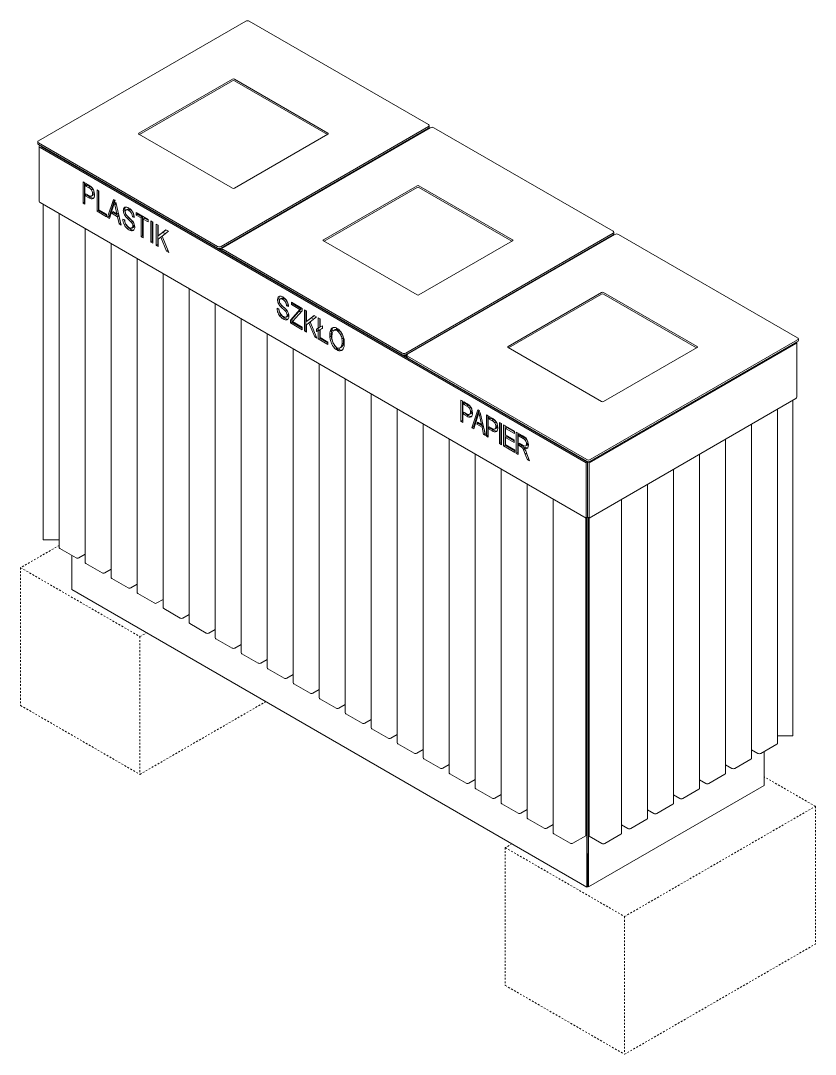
# Model space of a CAD drawing. Header units: inches. Extents: x 2 to 149, y 2 to 106.
# Drawn here: x 102.3 to 148.7, y 28.1 to 88.4 of the extents above; entities that cross this region are included whole.
import ezdxf

# ---------------------------------------------------------------- set-up
doc = ezdxf.new("R2010")
doc.units = ezdxf.units.IN
doc.linetypes.add('HIDDEN', pattern=[1.905, 1.27, -0.635])
doc.layers.add('ZANO_R', color=7, linetype='Continuous', lineweight=0)
doc.layers.add('ZANO_R_przerywana', color=250, linetype='HIDDEN', lineweight=0)

msp = doc.modelspace()

# ---------------------------------------------------------------- linework, layer by layer
at = {"layer": 'ZANO_R'}
for p, q in [((115.47196, 88.37746), (103.3729, 81.39282)), ((126.1345, 82.34104), (115.67797, 88.37746)), ((114.69802, 84.98961), (109.24147, 81.83961)), ((114.69802, 84.89316), (109.26932, 81.75924)), ((120.26592, 81.83961), (114.80937, 84.98961)), ((120.23807, 81.75924), (114.80937, 84.89316)), ((126.06975, 82.07219), (113.98739, 75.0972)), ((114.03544, 75.23747), (126.1345, 82.22211)), ((114.03544, 75.14102), (126.1345, 82.12566)), ((126.24585, 82.15782), (114.14679, 75.17318)), ((126.08364, 82.06418), (126.05581, 82.08024)), ((126.08364, 82.06418), (126.06975, 82.07219)), ((126.16716, 82.11239), (126.13922, 82.12852)), ((126.17716, 82.18513), (126.17716, 82.28157)), ((136.90839, 76.1214), (126.45187, 82.15782)), ((109.24147, 81.77532), (114.69802, 78.62532)), ((114.80937, 78.62532), (120.26592, 81.77532)), ((103.33023, 81.33336), (103.33023, 81.23691)), ((103.3729, 81.27389), (113.82942, 75.23747)), ((103.3729, 81.17745), (113.82942, 75.14102)), ((103.41292, 81.09184), (103.41292, 77.87703)), ((135.34031, 62.60971), (103.47519, 81.00505)), ((135.42383, 62.65792), (103.5587, 81.05327)), ((124.39911, 81.10775), (124.38517, 81.1158)), ((105.17718, 80.13585), (105.16253, 80.1274)), ((106.0864, 78.93904), (105.97497, 79.00408)), ((105.97497, 79.00408), (105.97497, 77.76558)), ((106.05849, 78.95533), (106.05849, 77.8138)), ((106.0864, 78.68648), (106.05849, 78.70259)), ((106.0864, 77.70126), (106.0864, 78.93904)), ((106.37589, 78.77007), (106.14903, 78.90103)), ((106.14903, 78.90103), (106.14972, 78.75844)), ((106.14972, 78.75844), (106.23323, 78.80666)), ((106.14972, 78.75844), (106.31753, 78.66157)), ((106.23301, 78.85255), (106.23323, 78.80666)), ((106.23323, 78.80666), (106.40105, 78.70978)), ((106.31753, 78.66157), (106.40105, 78.70978)), ((106.46513, 78.54317), (106.54864, 78.59139)), ((106.63353, 78.37063), (106.61664, 78.38038)), ((106.90819, 78.46534), (106.79676, 78.52967)), ((106.79676, 78.52967), (106.79676, 77.29117)), ((106.88028, 78.48145), (106.88028, 77.33939)), ((106.90819, 77.3716), (106.90819, 78.46534)), ((125.47191, 78.76997), (120.01537, 75.61997)), ((125.47191, 78.67352), (120.04322, 75.5396)), ((131.03982, 75.61997), (125.58327, 78.76997)), ((131.01197, 75.5396), (125.58327, 78.67352)), ((103.47519, 77.79025), (135.34031, 59.3949)), ((105.97497, 77.76558), (106.05849, 77.8138)), ((106.05849, 77.8138), (106.0864, 77.79769)), ((106.3197, 78.20995), (106.14904, 78.30847)), ((106.14904, 78.30847), (106.14904, 78.16371)), ((106.14904, 78.16371), (106.23256, 78.21193)), ((106.14904, 78.16371), (106.31274, 78.06921)), ((106.23256, 78.26026), (106.23256, 78.21193)), ((106.23256, 78.21193), (106.39626, 78.11742)), ((106.31274, 78.06921), (106.39626, 78.11742)), ((106.47492, 78.17243), (106.55843, 78.22064)), ((106.50822, 78.00387), (106.59174, 78.05208)), ((106.53212, 78.31678), (106.61564, 78.36499)), ((106.90819, 78.21207), (106.88028, 78.22818)), ((107.75217, 77.97813), (107.40961, 76.93738)), ((107.80902, 77.94531), (107.49313, 76.9856)), ((107.52561, 76.87042), (107.84486, 77.92462)), ((107.84486, 77.92462), (107.75217, 77.97813)), ((107.88637, 77.80815), (107.83992, 77.65478)), ((108.20355, 76.47905), (107.88637, 77.80815)), ((103.65504, 58.12044), (103.65504, 77.68642)), ((105.97497, 77.76558), (106.0864, 77.70126)), ((106.79676, 77.29117), (106.88028, 77.33939)), ((106.79676, 77.29117), (107.35391, 76.96954)), ((106.88028, 77.33939), (107.35391, 77.06597)), ((107.35391, 77.1143), (106.90819, 77.3716)), ((107.72364, 77.2708), (107.68632, 77.14758)), ((107.68632, 77.14758), (107.76984, 77.19579)), ((107.95718, 77.13598), (107.72364, 77.2708)), ((107.77957, 77.70903), (107.73896, 77.73247)), ((107.7823, 77.23693), (107.76984, 77.19579)), ((107.76984, 77.19579), (108.07447, 77.01994)), ((107.83992, 77.65478), (107.91292, 77.69692)), ((107.83992, 77.65478), (107.95718, 77.13598)), ((107.95718, 77.13598), (108.03593, 77.18144)), ((108.32891, 77.32199), (108.41242, 77.3702)), ((108.45144, 77.32117), (108.4128, 77.34348)), ((108.5715, 77.41287), (108.48799, 77.36465)), ((108.49812, 77.36955), (108.58164, 77.41777)), ((108.5715, 77.41287), (108.58164, 77.41777)), ((108.64383, 77.33471), (108.72734, 77.38292)), ((109.77749, 76.80893), (109.08106, 77.21098)), ((109.08106, 77.21098), (109.08106, 77.06622)), ((104.59176, 77.14567), (104.59176, 57.66001)), ((107.35391, 76.96954), (107.35391, 77.1143)), ((107.40961, 76.93738), (107.49313, 76.9856)), ((107.40961, 76.93738), (107.52561, 76.87042)), ((107.49313, 76.9856), (107.55047, 76.9525)), ((107.68632, 77.14758), (107.99396, 76.96998)), ((107.99396, 76.96998), (108.0752, 77.01688)), ((107.99396, 76.96998), (108.08776, 76.54589)), ((108.08776, 76.54589), (108.17128, 76.59411)), ((108.11037, 76.86948), (108.17128, 76.59411)), ((108.17128, 76.59411), (108.17686, 76.59089)), ((108.41248, 76.77663), (108.30105, 76.82488)), ((108.51175, 76.91629), (108.78252, 76.65952)), ((108.83208, 76.75657), (108.56732, 76.9988)), ((108.59527, 76.96451), (108.86604, 76.70773)), ((108.78252, 76.65952), (108.86604, 76.70773)), ((108.8582, 76.96969), (108.94172, 77.0179)), ((108.8582, 76.96969), (108.96963, 76.92145)), ((108.9565, 77.0296), (108.94169, 77.03815)), ((108.94172, 77.0179), (108.96029, 77.00986)), ((109.08106, 77.06622), (109.16457, 77.11443)), ((109.08106, 77.06622), (109.37356, 76.89736)), ((109.16457, 77.16276), (109.16457, 77.11443)), ((109.16457, 77.11443), (109.45708, 76.94557)), ((109.37356, 76.89736), (109.45708, 76.94557)), ((109.37356, 76.89736), (109.37356, 75.80362)), ((109.45708, 76.94557), (109.45708, 75.85183)), ((109.48499, 76.72451), (109.45708, 76.74063)), ((109.48499, 76.83303), (109.56851, 76.88125)), ((109.48499, 75.73929), (109.48499, 76.83303)), ((109.48499, 76.83303), (109.77749, 76.66417)), ((109.56851, 76.88125), (109.77749, 76.7606)), ((109.77749, 76.66417), (109.77749, 76.80893)), ((110.04214, 76.65615), (109.93071, 76.72048)), ((109.93071, 76.72048), (109.93071, 75.48198)), ((110.01423, 76.67227), (110.01423, 75.5302)), ((110.04214, 75.41766), (110.04214, 76.65615)), ((106.10901, 76.26977), (106.10901, 56.78412)), ((108.08776, 76.54589), (108.20355, 76.47905)), ((108.37663, 76.50781), (108.46015, 76.55602)), ((108.54947, 76.27848), (108.63299, 76.3267)), ((108.74459, 76.15899), (108.82811, 76.2072)), ((108.83514, 76.30888), (108.91865, 76.35709)), ((108.88605, 76.42584), (108.96957, 76.47405)), ((110.04214, 76.40288), (110.01423, 76.41899)), ((110.3625, 76.47121), (110.25107, 76.53554)), ((110.25107, 76.53554), (110.25107, 75.29704)), ((110.33459, 76.48733), (110.33459, 75.34526)), ((110.3625, 76.21794), (110.33459, 76.23405)), ((110.3625, 75.85423), (110.3625, 76.47121)), ((110.81736, 76.20863), (110.3625, 75.85423)), ((110.82979, 76.20145), (110.44602, 75.90244)), ((110.58884, 75.83816), (110.95926, 76.12671)), ((110.77251, 75.98124), (110.64307, 76.05597)), ((110.95926, 76.12671), (110.81736, 76.20863)), ((124.80933, 69.01783), (136.90839, 76.00247)), ((136.95106, 75.96549), (136.95106, 76.06193)), ((107.62627, 75.39388), (107.62627, 55.90822)), ((109.37356, 75.80362), (109.45708, 75.85183)), ((109.37356, 75.80362), (109.48499, 75.73929)), ((109.45708, 75.85183), (109.48499, 75.83572)), ((109.93071, 75.48198), (110.01423, 75.5302)), ((109.93071, 75.48198), (110.04214, 75.41766)), ((110.01423, 75.5302), (110.04214, 75.51409)), ((110.3625, 75.85423), (110.44602, 75.90244)), ((110.3625, 75.66197), (110.51397, 75.77985)), ((110.3625, 75.23272), (110.3625, 75.66197)), ((110.51397, 75.77985), (110.59378, 75.82592)), ((110.51397, 75.77985), (110.84739, 74.95279)), ((110.97536, 74.87892), (110.58884, 75.83816)), ((120.01537, 75.55568), (125.47192, 72.40568)), ((124.80933, 68.92138), (136.90839, 75.90602)), ((137.01975, 75.93818), (124.92069, 68.95354)), ((125.58327, 72.40568), (131.03982, 75.55568)), ((136.85754, 75.84454), (136.82971, 75.8606)), ((136.94106, 75.89275), (136.91312, 75.90888)), ((147.68229, 69.90176), (137.22576, 75.93818)), ((110.25107, 75.29704), (110.33459, 75.34526)), ((110.25107, 75.29704), (110.3625, 75.23272)), ((110.33459, 75.34526), (110.3625, 75.32915)), ((110.84739, 74.95279), (110.92706, 74.99879)), ((110.84739, 74.95279), (110.97536, 74.87892)), ((113.98739, 75.0972), (114.10413, 75.02981)), ((113.98739, 75.0972), (113.98739, 75.03291)), ((114.10413, 75.11372), (114.10413, 75.01727)), ((114.14679, 75.05425), (124.60332, 69.01783)), ((114.14679, 74.95781), (124.60332, 68.92138)), ((109.14352, 74.51799), (109.14352, 55.03233)), ((110.66077, 73.6421), (110.66077, 54.15644)), ((112.17803, 72.7662), (112.17803, 53.28055)), ((136.24581, 72.55033), (130.78927, 69.40033)), ((136.24581, 72.45388), (130.81712, 69.31996)), ((141.81372, 69.40033), (136.35717, 72.55033)), ((141.78587, 69.31996), (136.35717, 72.45388)), ((113.69528, 71.89031), (113.69528, 52.40465)), ((117.3696, 72.28805), (117.45312, 72.33627)), ((117.37298, 71.91913), (117.45233, 71.96493)), ((117.44878, 72.12711), (117.41197, 72.14836)), ((117.56786, 72.21789), (117.48435, 72.16967)), ((117.49624, 71.73601), (117.57976, 71.78422)), ((117.50652, 72.17816), (117.59003, 72.22638)), ((117.83008, 71.56214), (117.53669, 71.83325)), ((117.57976, 71.78422), (117.86852, 71.50845)), ((117.64182, 72.14028), (117.72534, 72.18849)), ((117.80183, 71.97849), (117.88534, 72.02671)), ((117.85619, 71.77526), (117.93971, 71.82347)), ((117.85619, 71.77526), (117.9677, 71.72697)), ((117.95586, 71.83439), (117.93891, 71.84417)), ((117.93971, 71.82347), (117.9595, 71.8149)), ((118.13477, 71.98438), (118.13477, 71.83962)), ((118.76156, 71.62254), (118.13477, 71.98438)), ((118.13477, 71.83962), (118.21829, 71.88783)), ((118.13477, 71.83962), (118.63033, 71.55354)), ((118.21829, 71.93616), (118.21829, 71.88783)), ((118.21829, 71.88783), (118.71384, 71.60176)), ((117.41047, 71.5822), (117.29904, 71.63044)), ((117.4635, 71.17207), (117.54702, 71.22028)), ((117.49624, 71.73601), (117.785, 71.46024)), ((117.785, 71.46024), (117.86852, 71.50845)), ((117.83684, 71.11281), (117.92036, 71.16102)), ((117.88405, 71.23141), (117.96757, 71.27962)), ((118.63033, 71.55354), (118.07905, 70.92884)), ((118.71384, 71.60176), (118.16257, 70.97705)), ((118.2068, 70.84906), (118.76156, 71.47778)), ((118.69812, 71.40588), (118.59403, 71.46598)), ((118.63033, 71.55354), (118.71384, 71.60176)), ((118.76156, 71.47778), (118.76156, 71.62254)), ((119.01228, 71.4778), (118.90085, 71.54213)), ((118.90085, 71.54213), (118.90085, 70.30363)), ((118.98437, 71.49392), (118.98437, 70.35185)), ((119.01228, 71.22453), (118.98437, 71.24064)), ((119.01228, 70.86082), (119.01228, 71.4778)), ((119.46714, 71.21522), (119.01228, 70.86082)), ((119.47957, 71.20804), (119.0958, 70.90903)), ((119.60904, 71.1333), (119.46714, 71.21522)), ((115.21254, 71.01442), (115.21254, 51.52876)), ((117.65771, 71.0052), (117.74123, 71.05341)), ((118.07905, 70.92884), (118.16257, 70.97705)), ((118.07905, 70.92884), (118.07905, 70.77805)), ((118.07905, 70.77805), (118.16257, 70.82626)), ((118.07905, 70.77805), (118.77549, 70.376)), ((118.16257, 70.97705), (118.16257, 70.82626)), ((118.16257, 70.82626), (118.77549, 70.47243)), ((118.77549, 70.52076), (118.2068, 70.84906)), ((119.01228, 70.86082), (119.0958, 70.90903)), ((119.01228, 70.66856), (119.16375, 70.78644)), ((119.01228, 70.23931), (119.01228, 70.66856)), ((119.16375, 70.78644), (119.24355, 70.83251)), ((119.16375, 70.78644), (119.49717, 69.95938)), ((119.23862, 70.84475), (119.60904, 71.1333)), ((119.62514, 69.88551), (119.23862, 70.84475)), ((119.42229, 70.98783), (119.29284, 71.06256)), ((119.82014, 71.01143), (119.70871, 71.07576)), ((119.70871, 71.07576), (119.70871, 70.4741)), ((119.79223, 71.02755), (119.79223, 70.52232)), ((119.82014, 70.75816), (119.79223, 70.77427)), ((119.82014, 70.5382), (119.82014, 71.01143)), ((119.9455, 70.61009), (119.82014, 70.5382)), ((119.9455, 70.45779), (119.9455, 70.61009)), ((116.72979, 70.13853), (116.72979, 50.65287)), ((118.77549, 70.376), (118.77549, 70.52076)), ((118.90085, 70.30363), (118.98437, 70.35185)), ((118.90085, 70.30363), (119.01228, 70.23931)), ((118.98437, 70.35185), (119.01228, 70.33574)), ((119.49717, 69.95938), (119.57684, 70.00538)), ((119.49717, 69.95938), (119.62514, 69.88551)), ((119.70871, 70.4741), (119.61121, 70.41805)), ((119.61121, 70.41805), (119.61121, 70.27241)), ((119.61121, 70.27241), (119.70871, 70.32181)), ((119.61121, 70.27241), (119.69473, 70.32063)), ((119.69473, 70.46606), (119.69473, 70.32063)), ((119.69473, 70.32063), (119.79223, 70.37002)), ((119.70871, 70.4741), (119.79223, 70.52232)), ((119.70871, 70.32181), (119.79223, 70.37002)), ((119.70871, 70.32181), (119.70871, 69.83726)), ((119.79223, 70.37002), (119.79223, 69.88548)), ((119.82014, 70.3859), (119.9455, 70.45779)), ((119.82014, 70.3859), (119.90366, 70.43412)), ((119.82014, 69.9177), (119.82014, 70.3859)), ((119.90366, 70.43412), (119.9455, 70.45811)), ((120.38268, 69.94349), (120.4662, 69.9917)), ((120.39695, 70.27146), (120.48047, 70.31968)), ((120.59061, 70.31337), (120.49324, 70.36959)), ((120.69959, 70.38137), (120.61607, 70.33316)), ((120.76797, 70.33353), (120.76797, 70.47896)), ((120.83757, 70.43878), (120.83757, 70.29335)), ((120.83757, 70.29335), (120.92109, 70.34157)), ((120.92109, 70.37171), (120.92109, 70.34157)), ((121.00257, 70.0938), (121.08609, 70.14201)), ((121.16186, 69.9836), (121.14615, 69.99267)), ((119.70871, 69.83726), (119.79223, 69.88548)), ((119.70871, 69.83726), (120.26586, 69.51563)), ((119.79223, 69.88548), (120.26586, 69.61206)), ((120.26586, 69.66039), (119.82014, 69.9177)), ((120.26586, 69.51563), (120.26586, 69.66039)), ((120.48589, 69.56679), (120.56941, 69.61501)), ((120.76797, 69.21168), (120.76797, 69.35761)), ((120.9889, 69.32053), (121.07242, 69.36875)), ((121.01278, 69.33812), (121.0963, 69.38633)), ((121.08567, 69.84592), (121.16919, 69.89414)), ((121.0985, 69.54888), (121.18202, 69.5971)), ((130.78927, 69.33604), (136.24581, 66.18605)), ((135.50735, 62.60971), (147.57857, 69.57827)), ((135.58323, 62.79819), (147.68229, 69.78283)), ((135.58323, 62.70174), (147.68229, 69.68638)), ((136.35717, 66.18605), (141.81372, 69.33604)), ((147.64084, 66.45025), (147.64084, 69.66245)), ((147.72496, 69.74585), (147.72496, 69.84229)), ((118.24705, 69.26263), (118.24705, 49.77698)), ((120.83757, 69.31743), (120.83757, 69.1715)), ((120.83757, 69.1715), (120.92109, 69.21972)), ((120.92109, 69.30198), (120.92109, 69.21972)), ((124.76288, 68.90335), (124.70876, 68.87211)), ((124.78356, 68.8647), (124.87803, 68.81017)), ((124.87803, 68.89408), (124.87803, 68.79763)), ((124.92069, 68.83461), (135.37722, 62.79819)), ((124.92069, 68.73817), (135.37722, 62.70175)), ((119.7643, 68.38674), (119.7643, 48.90108)), ((125.03969, 68.66948), (125.03969, 68.65256)), ((125.0397, 68.65256), (125.05435, 68.66101)), ((121.28155, 67.51085), (121.28155, 48.02519)), ((122.79881, 66.63496), (122.79881, 47.1493)), ((135.50735, 59.3949), (147.57857, 66.36347)), ((124.31606, 65.75906), (124.31606, 46.27341)), ((128.14774, 66.20402), (128.03631, 66.26834)), ((128.03631, 66.26834), (128.03631, 65.02984)), ((128.11983, 66.22013), (128.11983, 65.07806)), ((128.14774, 65.95074), (128.11983, 65.96685)), ((128.14774, 64.96552), (128.14774, 66.20402)), ((128.36668, 66.07762), (128.21038, 66.16786)), ((128.21038, 66.16786), (128.21038, 66.0231)), ((128.21038, 66.0231), (128.29389, 66.07131)), ((128.21038, 66.0231), (128.37887, 65.92583)), ((128.29389, 66.11964), (128.29389, 66.07131)), ((128.29389, 66.07131), (128.46239, 65.97404)), ((128.37887, 65.92583), (128.46239, 65.97404)), ((128.52702, 65.80662), (128.61054, 65.85484)), ((146.51072, 46.26135), (146.51072, 65.74701)), ((147.39872, 46.69642), (147.39872, 66.25964)), ((128.38104, 65.47421), (128.21038, 65.57273)), ((128.21038, 65.57273), (128.21038, 65.42797)), ((128.21038, 65.42797), (128.29389, 65.47619)), ((128.21038, 65.42797), (128.37408, 65.33347)), ((128.29389, 65.52452), (128.29389, 65.47619)), ((128.29389, 65.47619), (128.4576, 65.38168)), ((128.37408, 65.33347), (128.4576, 65.38168)), ((128.54837, 65.44195), (128.63189, 65.49016)), ((128.59346, 65.58104), (128.67697, 65.62925)), ((128.69719, 65.63355), (128.67725, 65.64506)), ((129.02098, 65.6999), (128.67842, 64.65916)), ((129.07783, 65.66708), (128.76194, 64.70737)), ((128.88801, 64.90811), (129.10738, 65.65002)), ((129.04341, 65.43368), (129.00777, 65.45425)), ((129.10738, 65.65002), (129.02098, 65.6999)), ((129.15209, 65.54289), (129.10758, 65.39235)), ((129.10758, 65.39235), (129.17827, 65.43316)), ((129.10758, 65.39235), (129.22599, 64.85775)), ((129.47236, 64.20083), (129.15209, 65.54289)), ((129.62697, 65.35007), (129.51554, 65.4144)), ((129.51554, 65.4144), (129.51554, 64.1759)), ((129.59906, 65.36619), (129.59906, 64.22412)), ((129.62697, 65.0968), (129.59906, 65.11291)), ((129.62697, 64.11158), (129.62697, 65.35007)), ((129.84591, 65.22368), (129.68961, 65.31391)), ((129.68961, 65.31391), (129.68961, 65.16915)), ((129.68961, 65.16915), (129.77313, 65.21737)), ((129.68961, 65.16915), (129.8581, 65.07189)), ((129.77313, 65.2657), (129.77313, 65.21737)), ((129.77313, 65.21737), (129.94162, 65.1201)), ((129.8581, 65.07189), (129.94162, 65.1201)), ((125.83332, 64.88317), (125.83332, 45.39752)), ((128.03631, 65.02984), (128.11983, 65.07806)), ((128.03631, 65.02984), (128.14774, 64.96552)), ((128.11983, 65.07806), (128.14774, 65.06195)), ((128.67842, 64.65916), (128.76194, 64.70737)), ((128.67842, 64.65916), (128.79442, 64.59219)), ((128.76194, 64.70737), (128.81882, 64.67454)), ((128.79442, 64.59219), (128.88801, 64.90811)), ((128.98982, 64.9941), (128.95325, 64.87044)), ((128.95325, 64.87044), (129.03677, 64.91866)), ((128.95325, 64.87044), (129.26278, 64.69176)), ((129.22599, 64.85775), (128.98982, 64.9941)), ((129.04898, 64.95994), (129.03677, 64.91866)), ((129.03677, 64.91866), (129.34328, 64.74171)), ((129.22599, 64.85775), (129.30474, 64.90321)), ((129.26278, 64.69176), (129.34401, 64.73866)), ((129.26278, 64.69176), (129.35658, 64.26767)), ((129.37919, 64.59125), (129.44009, 64.31588)), ((129.86027, 64.62027), (129.68961, 64.71879)), ((129.68961, 64.71879), (129.68961, 64.57403)), ((129.68961, 64.57403), (129.77313, 64.62224)), ((129.68961, 64.57403), (129.85331, 64.47953)), ((129.77313, 64.67058), (129.77313, 64.62224)), ((129.77313, 64.62224), (129.93683, 64.52774)), ((129.85331, 64.47953), (129.93683, 64.52774)), ((130.00625, 64.95268), (130.08977, 65.00089)), ((130.02761, 64.58801), (130.11112, 64.63622)), ((130.07269, 64.7271), (130.15621, 64.77531)), ((130.17642, 64.77961), (130.15648, 64.79112)), ((130.39444, 64.90702), (130.28301, 64.97135)), ((130.28301, 64.97135), (130.28301, 63.73285)), ((130.36653, 64.92313), (130.36653, 63.78106)), ((130.39444, 64.65374), (130.36653, 64.66986)), ((130.39444, 63.66852), (130.39444, 64.90702)), ((130.52119, 64.83385), (130.52119, 63.59535)), ((131.16191, 64.46397), (130.52119, 64.83385)), ((130.60471, 64.78563), (130.60471, 63.64357)), ((130.63262, 64.51625), (130.60471, 64.53236)), ((130.63262, 64.62476), (130.71614, 64.67298)), ((130.63262, 64.23874), (130.63262, 64.62476)), ((130.63262, 64.62476), (131.16191, 64.31921)), ((130.71614, 64.67298), (131.16191, 64.41564)), ((144.99347, 45.38546), (144.99347, 64.87112)), ((127.35057, 64.00728), (127.35057, 44.52162)), ((129.35658, 64.26767), (129.44009, 64.31588)), ((129.35658, 64.26767), (129.47236, 64.20083)), ((129.44009, 64.31588), (129.44567, 64.31267)), ((129.51554, 64.1759), (129.59906, 64.22412)), ((129.51554, 64.1759), (129.62697, 64.11158)), ((129.59906, 64.22412), (129.62697, 64.208)), ((131.13406, 63.94927), (130.63262, 64.23874)), ((130.63262, 64.09398), (130.71614, 64.14219)), ((130.63262, 63.67578), (130.63262, 64.09398)), ((130.63262, 64.09398), (131.13406, 63.80451)), ((130.71614, 64.14219), (131.13406, 63.90093)), ((131.13406, 63.80451), (131.13406, 63.94927)), ((131.16191, 64.31921), (131.16191, 64.46397)), ((131.37224, 64.34255), (131.26081, 64.40688)), ((131.26081, 64.40688), (131.26081, 63.16838)), ((131.34433, 64.35866), (131.34433, 63.21659)), ((131.37224, 64.08927), (131.34433, 64.10539)), ((131.37224, 63.10405), (131.37224, 64.34255)), ((131.65473, 64.17947), (131.43488, 64.30639)), ((131.43488, 64.30639), (131.43488, 64.16163)), ((131.43488, 64.16163), (131.51839, 64.20985)), ((131.43488, 64.16163), (131.66256, 64.03019)), ((131.51839, 64.25818), (131.51839, 64.20985)), ((131.51839, 64.20985), (131.74608, 64.0784)), ((131.66256, 64.03019), (131.74608, 64.0784)), ((131.78307, 63.93045), (131.86659, 63.97866)), ((143.47621, 44.50957), (143.47621, 63.99523)), ((130.28301, 63.73285), (130.36653, 63.78106)), ((130.28301, 63.73285), (130.39444, 63.66852)), ((130.36653, 63.78106), (130.39444, 63.76495)), ((130.52119, 63.59535), (130.60471, 63.64357)), ((130.52119, 63.59535), (131.17584, 63.21743)), ((130.60471, 63.64357), (131.17584, 63.31386)), ((131.17584, 63.36219), (130.63262, 63.67578)), ((131.17584, 63.21743), (131.17584, 63.36219)), ((131.66256, 63.62808), (131.43488, 63.75952)), ((131.43488, 63.75952), (131.43488, 63.61476)), ((131.43488, 63.61476), (131.51839, 63.66298)), ((131.43488, 63.61476), (131.51435, 63.56888)), ((131.51435, 63.56888), (131.59787, 63.61709)), ((131.51839, 63.71131), (131.51839, 63.66298)), ((131.51839, 63.66298), (131.59787, 63.61709)), ((131.68785, 63.38089), (131.7518, 63.41781)), ((131.68785, 63.38089), (131.79032, 63.12759)), ((131.72046, 63.45794), (131.80397, 63.50616)), ((131.81207, 63.59856), (131.89559, 63.64678)), ((131.85974, 63.71908), (131.94326, 63.76729)), ((131.85974, 63.71154), (131.94326, 63.75975)), ((131.85974, 63.71908), (131.85974, 63.71154)), ((131.94326, 63.76729), (131.94326, 63.75975)), ((131.96473, 63.74724), (131.94326, 63.75963)), ((128.86783, 63.13139), (128.86783, 43.64573)), ((131.26081, 63.16838), (131.34433, 63.21659)), ((131.26081, 63.16838), (131.37224, 63.10405)), ((131.34433, 63.21659), (131.37224, 63.20048)), ((131.79032, 63.12759), (131.87341, 63.17556)), ((131.79032, 63.12759), (131.91415, 62.79121)), ((132.03746, 62.72003), (131.8839, 63.1472)), ((131.91415, 62.79121), (131.99508, 62.83793)), ((131.91415, 62.79121), (132.03746, 62.72003)), ((141.95896, 43.63368), (141.95896, 63.11933)), ((130.38508, 62.2555), (130.38508, 42.76984)), ((135.34031, 62.60971), (135.42383, 62.65792)), ((135.34031, 59.3949), (135.34031, 62.60971)), ((135.42383, 62.65792), (135.45868, 62.67804)), ((135.42383, 59.44312), (135.42383, 62.65792)), ((135.50735, 62.60971), (135.42383, 62.65792)), ((135.50735, 62.60971), (135.50735, 59.3949)), ((140.4417, 42.75778), (140.4417, 62.24344)), ((131.90234, 61.3796), (131.90234, 41.89395)), ((138.92445, 41.88189), (138.92445, 61.36755)), ((133.41959, 60.50371), (133.41959, 41.01805)), ((137.40719, 41.006), (137.40719, 60.49166)), ((135.31943, 59.40695), (135.31943, 40.85734)), ((135.34031, 59.3949), (135.42383, 59.44312)), ((135.38207, 59.41901), (135.38207, 39.80482)), ((135.50735, 59.3949), (135.42383, 59.44312)), ((135.46081, 59.42176), (135.46081, 39.80482)), ((135.47951, 59.41097), (135.47951, 58.45921)), ((135.50735, 59.3949), (135.50735, 40.84529)), ((104.59176, 58.12044), (103.65504, 58.12044)), ((135.46081, 58.47001), (135.47951, 58.45921)), ((135.50735, 58.47528), (135.47951, 58.45921)), ((104.62635, 57.61179), (105.57289, 57.06537)), ((105.73993, 57.06537), (106.10901, 57.27843)), ((105.31538, 57.21403), (105.31538, 55.22712)), ((106.1436, 56.7359), (107.09015, 56.18947)), ((107.25719, 56.18947), (107.62626, 56.40254)), ((107.66086, 55.86001), (108.6074, 55.31358)), ((108.77444, 55.31358), (109.14352, 55.52664)), ((105.31538, 55.22712), (135.38207, 37.86999)), ((109.17811, 54.98412), (110.12466, 54.43769)), ((110.2917, 54.43769), (110.66077, 54.65075)), ((110.69537, 54.10822), (111.64191, 53.5618)), ((111.80895, 53.5618), (112.17803, 53.77486)), ((112.21262, 53.23233), (113.15917, 52.6859)), ((113.3262, 52.6859), (113.69528, 52.89897)), ((113.72988, 52.35644), (114.67642, 51.81001)), ((114.84346, 51.81001), (115.21254, 52.02308)), ((135.46081, 52.02753), (135.47951, 52.01674)), ((135.47951, 52.01674), (135.50735, 52.03281)), ((135.47951, 52.01674), (135.47951, 48.81479)), ((115.24713, 51.48055), (116.19368, 50.93412)), ((116.36071, 50.93412), (116.72979, 51.14718)), ((116.76439, 50.60466), (117.71093, 50.05823)), ((117.87797, 50.05823), (118.24705, 50.27129)), ((118.28164, 49.72876), (119.22818, 49.18233)), ((119.39522, 49.18233), (119.7643, 49.3954)), ((119.79889, 48.85287), (120.74544, 48.30644)), ((120.91248, 48.30644), (121.28155, 48.51951)), ((135.46081, 48.82559), (135.47951, 48.81479)), ((135.50735, 48.83087), (135.47951, 48.81479)), ((121.31615, 47.97698), (122.26269, 47.43055)), ((122.42973, 47.43055), (122.79881, 47.64361)), ((122.8334, 47.10109), (123.77995, 46.55466)), ((123.94698, 46.55466), (124.31606, 46.76772)), ((146.51072, 46.69642), (147.39872, 46.69642)), ((124.35066, 46.22519), (125.2972, 45.67877)), ((125.46424, 45.67877), (125.83332, 45.89183)), ((144.99346, 45.87978), (145.36254, 45.66671)), ((145.52958, 45.66671), (146.47612, 46.21314)), ((125.86791, 45.3493), (126.81446, 44.80287)), ((144.01233, 44.79082), (144.95887, 45.33725)), ((145.72446, 43.7923), (145.72446, 45.77921)), ((145.73838, 45.78725), (145.73838, 43.84855)), ((126.98149, 44.80287), (127.35057, 45.01594)), ((143.47621, 45.00388), (143.84529, 44.79082)), ((127.38517, 44.47341), (128.33171, 43.92698)), ((128.49875, 43.92698), (128.86783, 44.14005)), ((141.95896, 44.12799), (142.32803, 43.91493)), ((142.49507, 43.91493), (143.44162, 44.46136)), ((128.90242, 43.59752), (129.84897, 43.05109)), ((135.47951, 37.87802), (145.72446, 43.7923)), ((140.97782, 43.03903), (141.92436, 43.58546)), ((145.73838, 43.84855), (145.72446, 43.84052)), ((130.016, 43.05109), (130.38508, 43.26415)), ((140.4417, 43.2521), (140.81078, 43.03903)), ((130.41968, 42.72162), (131.36622, 42.1752)), ((131.53326, 42.1752), (131.90234, 42.38826)), ((135.46081, 42.38311), (135.47951, 42.37232)), ((135.47951, 42.37232), (135.50735, 42.38839)), ((135.47951, 42.37232), (135.47951, 37.87802)), ((138.92445, 42.37621), (139.29353, 42.16314)), ((139.46056, 42.16314), (140.40711, 42.70957)), ((131.93693, 41.84573), (132.88347, 41.2993)), ((137.94331, 41.28725), (138.88985, 41.83368)), ((133.05051, 41.2993), (133.41959, 41.51237)), ((137.40719, 41.50031), (137.77627, 41.28725)), ((133.45418, 40.96984), (134.40073, 40.42341)), ((134.56777, 40.42341), (135.31943, 40.85734)), ((135.50735, 40.84529), (136.25902, 40.41136)), ((136.42605, 40.41136), (137.3726, 40.95779)), ((135.46081, 39.80482), (135.38207, 39.80482)), ((135.38207, 37.86999), (135.38207, 39.80482)), ((135.43775, 37.90213), (135.43775, 39.80482)), ((135.38207, 37.86999), (135.43775, 37.90213)), ((135.47951, 37.87802), (135.43775, 37.90213))]:
    msp.add_line(p, q, dxfattribs=at)
at = {"layer": 'ZANO_R', "flags": 128}
for points in [[(123.93033, 80.85322), (123.95116, 80.8516), (123.95551, 80.85167)], [(123.9908, 80.87204), (123.98129, 80.87476), (123.97107, 80.87675)], [(124.02978, 80.89455), (124.0299, 80.89706), (124.0271, 80.90909)], [(114.33668, 74.83127), (114.33148, 74.84427), (114.32716, 74.85369)], [(117.56786, 72.21789), (117.57441, 72.22124), (117.59003, 72.22638)], [(117.88405, 71.23141), (117.88376, 71.20112), (117.8792, 71.17375), (117.8705, 71.15002), (117.85789, 71.13055), (117.84169, 71.11586), (117.82235, 71.10633), (117.80035, 71.10221), (117.7763, 71.10361)], [(117.86852, 71.50845), (117.88989, 71.48417), (117.89039, 71.48355)], [(121.0963, 69.38633), (121.07939, 69.37306), (121.07242, 69.36875)], [(135.50735, 52.06045), (135.47951, 52.05895), (135.46081, 52.05962)], [(135.50735, 42.41603), (135.47951, 42.41453), (135.46081, 42.4152)]]:
    msp.add_lwpolyline(points, dxfattribs=at)
at = {"layer": 'ZANO_R'}
for centre, radius, start, end in [((115.57496, 88.17866), 0.2239, 62.609648, 117.3907266), ((114.7537, 84.88214), 0.12103, 62.6103178, 117.390175), ((114.7537, 84.7857), 0.12103, 62.6103178, 117.390175), ((126.11193, 82.28157), 0.0636, 290.7849766, 69.2154981), ((126.10426, 82.1924), 0.07327, 294.376553, 354.3046543), ((126.34886, 81.95901), 0.22391, 62.6103141, 117.3895277), ((103.39546, 81.33336), 0.0636, 110.7822712, 249.2169293), ((109.25367, 81.80746), 0.03438, 110.782803, 249.2157181), ((120.25372, 81.80746), 0.03438, 290.7825543, 69.2159668), ((103.40313, 81.24418), 0.07326, 185.6943099, 245.6258015), ((103.50661, 81.09047), 0.09101, 144.6592469, 249.8049526), ((103.58003, 81.09858), 0.05008, 194.7476702, 244.7930762), ((106.09543, 78.23349), 0.48226, 39.9519506, 62.578798), ((106.11851, 78.33896), 0.5021, 44.3956309, 59.1622435), ((106.17895, 78.28171), 0.48226, 39.9519506, 62.578798), ((106.16612, 78.33158), 0.3663, 357.6832577, 35.2850509), ((106.03384, 78.27391), 0.60824, 18.3916687, 43.1939802), ((106.24964, 78.3798), 0.3663, 357.6832577, 35.2850509), ((105.9138, 78.25016), 0.7298, 0.7125079, 17.187269), ((114.7537, 78.73278), 0.12103, 242.6094565, 297.3910363), ((125.52759, 78.6625), 0.12103, 62.6103868, 117.3896132), ((125.52759, 78.56606), 0.12103, 62.6103868, 117.3896132), ((103.51931, 77.88764), 0.10693, 185.6950018, 245.6258535), ((106.53378, 78.40542), 0.40237, 236.6780964, 266.3586254), ((106.4509, 78.39374), 0.22581, 234.4798073, 274.1927503), ((106.6173, 78.45364), 0.40237, 236.6780964, 266.3586254), ((106.3912, 78.29005), 0.14343, 302.0941926, 10.7400129), ((106.49084, 78.13525), 0.13253, 277.5346881, 343.1348204), ((106.47115, 78.33874), 0.14686, 306.4677662, 10.297637), ((106.16669, 78.25193), 0.47692, 341.0182126, 0.8779897), ((108.54131, 77.34663), 0.21382, 127.0485299, 186.6173052), ((108.82305, 77.3225), 0.49414, 180.0595793, 203.3923585), ((108.66262, 77.38713), 0.25076, 144.9334759, 183.8695731), ((108.89948, 77.37004), 0.48706, 179.980447, 201.5681085), ((108.49482, 77.28384), 0.24754, 50.4963615, 109.428141), ((108.55112, 77.27092), 0.11197, 118.2503825, 188.3556461), ((109.26174, 77.30237), 0.82279, 183.3251733, 188.1783978), ((108.67468, 77.22522), 0.23083, 189.9518398, 210.2985226), ((108.53016, 77.18144), 0.19082, 53.4382364, 99.6653531), ((108.61368, 77.22966), 0.19082, 53.4382364, 99.6653531), ((108.42917, 76.96319), 0.42907, 0.8683657, 59.9820682), ((108.29121, 76.89635), 0.68193, 28.6738266, 58.0290699), ((108.51269, 77.0114), 0.42907, 0.8683657, 59.9820682), ((108.20996, 76.88167), 0.7607, 2.9972736, 26.7070484), ((109.15924, 76.86191), 0.85899, 182.4706742, 204.344889), ((108.9413, 77.36037), 0.61783, 202.2613571, 225.9529972), ((109.30575, 76.93057), 0.92484, 189.0349522, 203.8903421), ((108.98087, 76.80794), 0.56925, 183.1525405, 216.5773147), ((108.84355, 77.32319), 0.42606, 210.2171063, 229.5838348), ((108.98325, 77.3718), 0.56251, 218.9077151, 226.3909335), ((108.54789, 76.41579), 0.33831, 1.7021769, 46.0896238), ((108.37453, 76.32216), 0.63092, 19.848022, 43.5141661), ((108.61684, 76.45598), 0.35423, 31.6243278, 45.2914236), ((108.67326, 76.4728), 0.29631, 0.2420326, 26.2180882), ((109.09467, 76.86918), 0.80384, 206.7153825, 227.293836), ((109.17818, 76.9174), 0.80384, 206.7153825, 227.293836), ((108.937, 76.78545), 0.52069, 217.4669636, 239.0592912), ((108.99084, 76.78016), 0.6682, 228.658596, 248.3752317), ((109.07436, 76.82837), 0.6682, 228.658596, 248.3752317), ((108.79521, 76.5206), 0.2211, 235.2834891, 274.8866596), ((108.82445, 76.30322), 0.16486, 241.027907, 318.5353868), ((108.77292, 76.40732), 0.11464, 291.0231627, 9.2970172), ((108.91446, 76.39161), 0.20363, 244.9096812, 278.6061194), ((108.84893, 76.45701), 0.12184, 304.9067711, 8.0409414), ((108.72234, 76.35204), 0.27546, 325.0019857, 2.7549279), ((108.34467, 76.34078), 0.65327, 2.1494098, 17.4218893), ((136.88583, 76.06193), 0.0636, 290.7833182, 69.216357), ((136.87816, 75.97276), 0.07326, 294.3744366, 354.3052781), ((120.02757, 75.58783), 0.03438, 110.7839791, 249.2160209), ((131.02762, 75.58782), 0.03438, 290.7847348, 69.2152652), ((136.8166, 75.76527), 0.08887, 62.8315987, 88.7901397), ((137.12276, 75.73938), 0.2239, 62.6096175, 117.3903575), ((113.93243, 75.43627), 0.22391, 242.6100612, 297.3896724), ((113.93243, 75.33983), 0.22391, 242.6100612, 297.3896724), ((114.17703, 75.02454), 0.07326, 185.6943099, 245.6258015), ((114.16936, 75.11372), 0.0636, 110.784771, 249.2160284), ((125.52759, 72.51315), 0.12103, 242.6099769, 297.3900231), ((136.30149, 72.44287), 0.12103, 62.6098228, 117.3903004), ((136.30149, 72.34642), 0.12103, 62.6098228, 117.3903004), ((117.89755, 72.14263), 0.57019, 179.6117972, 203.0780228), ((117.57974, 72.14828), 0.25238, 146.3713475, 180.4050834), ((117.48368, 72.1928), 0.14862, 69.1014133, 140.1372361), ((118.00879, 72.21404), 0.70087, 204.883666, 223.0042037), ((117.96359, 72.1893), 0.55273, 179.4386501, 199.2702072), ((117.66326, 72.1965), 0.25238, 146.3713475, 180.4050834), ((117.54053, 72.07982), 0.10406, 109.0762535, 190.8614373), ((117.72374, 72.05256), 0.28551, 178.4644318, 204.2890624), ((117.76262, 72.07279), 0.32928, 204.7136466, 226.675162), ((117.51555, 71.94988), 0.22847, 56.4481194, 92.2658134), ((117.36798, 71.80488), 0.55312, 49.4091392, 72.2403955), ((118.05757, 72.23352), 0.65587, 218.0846044, 223.2388237), ((117.59907, 71.99809), 0.22847, 56.4481194, 92.2658134), ((117.42043, 71.76131), 0.4389, 29.6597447, 59.7073621), ((117.50395, 71.80952), 0.4389, 29.6597447, 59.7073621), ((117.20518, 71.63416), 0.78878, 31.0575696, 48.4976131), ((117.38762, 71.7588), 0.46886, 2.0110771, 27.9412377), ((117.25784, 71.69986), 0.71037, 2.1872852, 28.7086858), ((117.47114, 71.80702), 0.46886, 2.0110771, 27.9412377), ((118.06648, 71.64452), 0.76756, 181.0510431, 196.9906678), ((118.03343, 71.63182), 0.73225, 196.7957095, 218.8925559), ((118.22199, 71.70893), 0.84117, 188.0268134, 196.6121641), ((118.20895, 71.65898), 0.80216, 185.4926553, 199.6726557), ((118.11694, 71.68003), 0.73225, 196.7957095, 218.8925559), ((117.9719, 71.62071), 0.56775, 204.0932197, 228.3772045), ((118.08734, 71.70165), 0.81831, 220.3282855, 238.3302752), ((118.17086, 71.74987), 0.81831, 220.3282855, 238.3302752), ((117.88412, 71.53885), 0.44839, 229.8150189, 256.0863665), ((117.54154, 71.219), 0.34273, 2.0742827, 44.7377789), ((117.32371, 71.10872), 0.6797, 10.86179, 41.8427671), ((117.84951, 71.25792), 0.12003, 306.1714793, 10.4160338), ((117.69959, 71.28041), 0.26798, 359.8307327, 17.1367121), ((117.5252, 71.17592), 0.47, 348.4466985, 7.4426596), ((117.82135, 71.20999), 0.26214, 231.3724307, 285.2425828), ((117.91121, 71.27238), 0.2772, 232.177717, 277.2743394), ((117.82424, 71.10643), 0.1633, 293.8473354, 351.3204166), ((121.70631, 70.0502), 1.32793, 170.4082856, 184.6091908), ((121.94719, 70.16967), 1.58078, 188.2261703, 202.4190515), ((120.73286, 70.21876), 0.34002, 131.7890433, 171.0825663), ((121.78983, 70.09841), 1.32793, 170.4082856, 184.6091908), ((122.03071, 70.21788), 1.58078, 188.2261703, 202.4190515), ((120.82314, 70.26464), 0.34706, 135.5680203, 170.8747879), ((121.67316, 69.97871), 1.16947, 170.4591336, 184.3343187), ((120.64223, 70.27572), 0.239, 58.2560222, 124.6710589), ((120.7752, 70.13159), 0.25859, 131.7607609, 170.8858509), ((120.69329, 70.18656), 0.16486, 63.0623088, 123.2187693), ((120.76786, 70.26003), 0.13923, 89.9530573, 119.3621245), ((120.36245, 69.77089), 0.81965, 25.980678, 54.5731727), ((120.472, 69.82309), 0.59564, 27.0309042, 52.1388054), ((120.55551, 69.87131), 0.59564, 27.0309042, 52.1388054), ((120.23076, 69.69718), 0.86775, 9.8696888, 27.1974261), ((120.31428, 69.7454), 0.86775, 9.8696888, 27.1974261), ((120.08768, 69.61), 1.13739, 9.7652811, 27.2030121), ((121.27247, 69.90202), 0.85503, 203.0827558, 233.8405104), ((121.82346, 70.08791), 1.33116, 188.5361313, 202.4024165), ((121.39912, 69.97737), 0.90539, 203.5927897, 225.8049511), ((121.16505, 69.84994), 0.63251, 205.2041416, 231.1132142), ((120.90892, 69.46548), 0.16434, 244.2696726, 309.199181), ((120.62596, 69.61825), 0.47761, 324.0887224, 351.648879), ((119.73934, 69.63897), 1.36214, 356.2080921, 8.7391007), ((120.70948, 69.66646), 0.47761, 324.0887224, 351.648879), ((120.6552, 69.53652), 0.573, 324.1499933, 352.1703924), ((119.82286, 69.68718), 1.36214, 356.2080921, 8.7391007), ((119.68977, 69.56747), 1.53697, 355.9328384, 8.8116466), ((130.80146, 69.36819), 0.03438, 110.7826454, 249.2169849), ((141.80152, 69.36819), 0.03438, 290.783401, 69.2162292), ((147.53374, 69.6765), 0.10798, 294.5329139, 352.5091376), ((147.65972, 69.84229), 0.0636, 290.783499, 69.2165759), ((147.65206, 69.75312), 0.07327, 294.3749946, 354.3047201), ((120.9596, 69.3684), 0.23165, 238.2095962, 313.7019982), ((121.0528, 69.46737), 0.2805, 241.9939243, 282.266548), ((124.70633, 69.21663), 0.2239, 242.6095066, 297.3904934), ((124.70633, 69.12018), 0.2239, 242.6095066, 297.3904934), ((124.74206, 68.8144), 0.06521, 50.4754514, 142.3890499), ((124.95093, 68.8049), 0.07326, 185.6935789, 245.6268417), ((124.94326, 68.89408), 0.0636, 110.7831578, 249.2172419), ((147.53444, 66.46086), 0.10693, 294.3743934, 354.3054877), ((127.88419, 65.2223), 0.98203, 48.2103599, 60.5727017), ((128.16957, 65.51403), 0.46193, 39.301497, 63.0576946), ((128.25309, 65.56225), 0.46193, 39.301497, 63.0576946), ((128.18041, 65.58197), 0.41305, 359.8708117, 32.9484233), ((128.06234, 65.52318), 0.64254, 0.0282024, 42.1642114), ((128.26393, 65.63018), 0.41305, 359.8708117, 32.9484233), ((136.30149, 66.2935), 0.12103, 242.6094129, 297.3907103), ((128.5358, 65.51846), 0.24572, 228.8396372, 292.8014424), ((128.49248, 65.60214), 0.16966, 228.9402678, 289.2346316), ((128.63768, 65.61337), 0.29345, 232.1434822, 273.5690664), ((128.42403, 65.5591), 0.17084, 316.705174, 7.3779136), ((128.41182, 65.48942), 0.29504, 317.9853817, 6.6322806), ((128.50755, 65.60731), 0.17084, 316.705174, 7.3779136), ((129.36342, 64.36835), 0.98203, 48.2103716, 60.5726932), ((129.73232, 64.7083), 0.46193, 39.3015093, 63.0576851), ((129.6488, 64.66009), 0.46193, 39.3015093, 63.0576851), ((129.97171, 64.74819), 0.16966, 228.940278, 289.2346181), ((130.11691, 64.75943), 0.29345, 232.1434831, 273.5690654), ((129.65964, 64.72803), 0.41305, 359.8707915, 32.9484234), ((129.54158, 64.66924), 0.64254, 0.0282043, 42.1641956), ((129.90326, 64.70516), 0.17084, 316.7052238, 7.3779098), ((129.74316, 64.77624), 0.41305, 359.8707915, 32.9484234), ((129.89105, 64.63548), 0.29504, 317.9853885, 6.6322738), ((129.98678, 64.75337), 0.17084, 316.7052238, 7.3779098), ((130.01503, 64.66452), 0.24572, 228.8396377, 292.8014466), ((131.31051, 63.55186), 0.71581, 40.4378507, 61.2567544), ((131.46187, 63.66505), 0.41666, 39.565875, 61.2051977), ((131.54539, 63.71326), 0.41666, 39.565875, 61.2051977), ((131.51284, 63.71283), 0.34696, 1.0308042, 38.8444252), ((131.32813, 63.64787), 0.64308, 0.6802915, 34.9378684), ((131.59636, 63.76105), 0.34696, 1.0308042, 38.8444252), ((131.31857, 63.21414), 0.40519, 24.3025975, 61.1054238), ((131.41047, 63.27351), 0.39137, 30.6923168, 61.3907086), ((131.78965, 63.81283), 0.22424, 235.4768502, 268.3186248), ((131.80771, 63.59919), 0.16603, 238.2938154, 318.320337), ((131.10195, 62.94269), 0.80501, 31.1982644, 39.796197), ((131.7563, 63.69075), 0.10551, 284.6987565, 11.3624404), ((130.27281, 62.56603), 1.7127, 19.8359507, 27.6060901), ((131.89967, 63.6912), 0.20833, 242.6542594, 277.9788728), ((131.83052, 63.74078), 0.11432, 304.6900736, 9.5529281), ((131.669, 63.63899), 0.30262, 330.2412504, 3.127268), ((135.48023, 62.99699), 0.2239, 242.6094257, 297.3904411), ((135.48023, 62.90054), 0.2239, 242.6094257, 297.3904411), ((104.65087, 57.6659), 0.05941, 185.6963402, 245.6251288), ((105.65641, 57.22655), 0.18154, 242.6090794, 297.390592), ((106.16812, 56.79001), 0.05941, 185.6963402, 245.6251288), ((107.17367, 56.35066), 0.18154, 242.6094787, 297.3908499), ((107.68537, 55.91412), 0.0594, 185.6945151, 245.6269539), ((108.69092, 55.47477), 0.18155, 242.6098716, 297.3897999), ((109.20263, 55.03823), 0.05941, 185.6963402, 245.6251288), ((110.20818, 54.59888), 0.18154, 242.6090794, 297.390592), ((110.71989, 54.16234), 0.05941, 185.6963402, 245.6251288), ((111.72543, 53.72298), 0.18154, 242.6090794, 297.390592), ((112.23714, 53.28645), 0.05941, 185.698275, 245.6231939), ((113.24268, 52.84709), 0.18154, 242.6090501, 297.3912785), ((113.75439, 52.41055), 0.0594, 185.6955752, 245.6258937), ((114.75994, 51.9712), 0.18155, 242.6098716, 297.3897999), ((115.27165, 51.53466), 0.05941, 185.6963402, 245.6251288), ((116.27719, 51.09531), 0.18154, 242.609325, 297.3903464), ((116.7889, 50.65876), 0.0594, 185.6953508, 245.6253556), ((117.79445, 50.21941), 0.18154, 242.6090647, 297.3909353), ((118.30616, 49.78287), 0.0594, 185.6959577, 245.6255113), ((119.3117, 49.34352), 0.18154, 242.6096751, 297.3903249), ((119.82341, 48.90698), 0.0594, 185.6953508, 245.6253556), ((120.82896, 48.46763), 0.18154, 242.6090647, 297.3909353), ((121.34067, 48.03109), 0.0594, 185.6959577, 245.6255113), ((122.34621, 47.59174), 0.18154, 242.6096751, 297.3903249), ((122.85792, 47.15519), 0.0594, 185.6953508, 245.6253556), ((123.86347, 46.71585), 0.18154, 242.6091949, 297.3906408), ((124.37517, 46.2793), 0.0594, 185.6956543, 245.6254334), ((146.45161, 46.26725), 0.05941, 294.375432, 354.3043055), ((125.38072, 45.83995), 0.18154, 242.6091949, 297.3906408), ((125.89243, 45.40341), 0.0594, 185.6956543, 245.6254334), ((144.93435, 45.39136), 0.05941, 294.3754671, 354.304175), ((145.44606, 45.8279), 0.18154, 242.6097547, 297.3902453), ((126.89798, 44.96406), 0.18154, 242.6092824, 297.3906355), ((143.92881, 44.95201), 0.18154, 242.6095753, 297.3902604), ((127.40968, 44.52752), 0.0594, 185.6957499, 245.6253378), ((143.4171, 44.51547), 0.05941, 294.3751495, 354.304302), ((128.41523, 44.08817), 0.18154, 242.6093337, 297.390543), ((128.92694, 43.65163), 0.0594, 185.6958804, 245.6253026), ((141.89984, 43.63957), 0.05941, 294.3756332, 354.3038184), ((142.41155, 44.07612), 0.18154, 242.6095753, 297.3902604), ((129.93248, 43.21228), 0.18154, 242.609319, 297.3905847), ((140.8943, 43.20022), 0.18154, 242.6093773, 297.3904585), ((130.44419, 42.77573), 0.0594, 185.6959457, 245.625285), ((140.38259, 42.76368), 0.05941, 294.3752233, 354.3042282), ((131.44974, 42.33638), 0.18154, 242.6093012, 297.3906167), ((131.96145, 41.89984), 0.0594, 185.6960109, 245.6252674), ((138.86534, 41.88779), 0.0594, 294.375379, 354.3048351), ((139.37704, 42.32433), 0.18154, 242.6098805, 297.3899552), ((132.96699, 41.46049), 0.18154, 242.60932, 297.3905978), ((133.4787, 41.02395), 0.05941, 185.6963676, 245.6251014), ((137.34808, 41.0119), 0.05941, 294.3752233, 354.3042282), ((137.85979, 41.44844), 0.18154, 242.6092701, 297.3905656), ((134.48425, 40.5846), 0.18154, 242.6095753, 297.3902604), ((135.3466, 40.74283), 0.03565, 5.6982118, 65.6226435), ((136.34254, 40.57255), 0.18154, 242.6098805, 297.3899552)]:
    msp.add_arc(centre, radius, start, end, dxfattribs=at)
at = {"layer": 'ZANO_R_przerywana', "ltscale": 0.05}
for p, q in [((104.59176, 57.79866), (102.33655, 56.49676)), ((102.33655, 56.49676), (109.29643, 52.47891)), ((102.33655, 56.49676), (102.33655, 48.45975)), ((109.29643, 52.47891), (109.68619, 52.70391)), ((109.29643, 52.47891), (109.29643, 44.44189)), ((102.33655, 48.45975), (109.29643, 44.44189)), ((109.29643, 44.44189), (116.6472, 48.6854)), ((148.71721, 42.57891), (145.73838, 44.29855)), ((137.5814, 36.15035), (148.71721, 42.57891)), ((148.71721, 42.57891), (148.71721, 34.5419)), ((131.01127, 40.3932), (130.62151, 40.1682)), ((130.62151, 40.1682), (130.62151, 32.13118)), ((130.62151, 40.1682), (137.5814, 36.15035)), ((137.5814, 36.15035), (137.5814, 28.11333)), ((137.5814, 28.11333), (148.71721, 34.5419)), ((130.62151, 32.13118), (137.5814, 28.11333))]:
    msp.add_line(p, q, dxfattribs=at)

doc.saveas('drawing.dxf')
